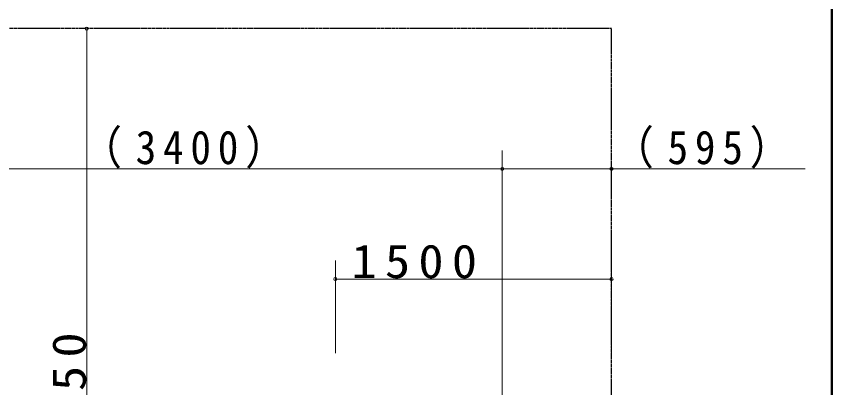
# Model space of a CAD drawing. Units: millimetres, scale not verified. Extents: x -35408 to 0, y -49934 to 13350.
# Drawn here: x -2222 to 0, y 7722 to 8734 of the extents above; entities that cross this region are included whole.
import ezdxf

# ---------------------------------------------------------------- set-up
doc = ezdxf.new("R2010")
doc.units = ezdxf.units.MM
doc.linetypes.add('USER3', pattern=[8, 3, -1, 1, -1, 1, -1])
for name, color, linetype, lineweight in [('A3図枠', 7, 'Continuous', 25), ('線', 2, 'Continuous', 25), ('補助', 2, 'Continuous', 25)]:
    doc.layers.add(name, color=color, linetype=linetype, lineweight=lineweight)
doc.styles.add('ＭＳ ゴシック', font='')
doc.styles.get('ＭＳ ゴシック').set_extended_font_data('MS Gothic')

# ---------------------------------------------------------------- blocks, each defined once
blk = doc.blocks.new('dimension_origin')
at = {"color": 0, "linetype": 'Continuous', "lineweight": -2}
blk.add_circle((0, 0), 1.25, dxfattribs=at)

msp = doc.modelspace()

# ---------------------------------------------------------------- linework, layer by layer
at = {"layer": 'A3図枠', "lineweight": 50}
msp.add_line((0, 0), (0, 13350), dxfattribs=at)
at = {"layer": '線', "linetype": 'USER3'}
msp.add_lwpolyline([(-2895, 4750), (-600, 4750), (-600, 8700), (-2895, 8700)], close=True, dxfattribs=at)
at = {"layer": '補助', "lineweight": 13}
for p, q in [((-2030, 6725), (-2030, 8700)), ((-897.5, 7525), (-897.5, 8367.725)), ((-897.5, 7525), (-897.5, 8367.725)), ((-2597.5, 8317.725), (-897.5, 8317.725)), ((-897.5, 8317.725), (-72.619, 8317.725)), ((-1352.5, 7815.225), (-1352.5, 8067.725)), ((-600, 7815.225), (-600, 8067.725)), ((-1352.5, 8017.725), (-600, 8017.725))]:
    msp.add_line(p, q, dxfattribs=at)

# ---------------------------------------------------------------- block references
at = {"layer": '補助', "lineweight": 13, "xscale": 3.33, "yscale": 3.33}
for p, rotation in [((-2030, 8700), 270), ((-897.5, 8317.725), 180), ((-600, 8317.725), 180), ((-600, 8017.725), 180)]:
    msp.add_blockref('dimension_origin', p, dxfattribs=dict(at, rotation=rotation))
for p in [(-897.5, 8317.725), (-1352.5, 8017.725)]:
    msp.add_blockref('dimension_origin', p, dxfattribs=at)

# ---------------------------------------------------------------- texts
at = {"layer": '補助', "char_height": 91.64, "attachment_point": 8, "style": 'ＭＳ ゴシック'}
for s, insert in [('\\T1.33;\\W0.9;（3400）', (-1747.5, 8318.725)), ('\\T1.33;\\W0.9;（595）', (-335.476, 8318.725)), ('\\T1.33;\\W1.1;1500', (-1126.25, 8018.725))]:
    msp.add_mtext(s, dxfattribs=dict(at, insert=insert))
at = {"layer": '補助', "insert": (-2031, 7712.5), "char_height": 91.64, "attachment_point": 8, "rotation": 90, "style": 'ＭＳ ゴシック'}
msp.add_mtext('\\T1.33;\\W1.1;3950', dxfattribs=at)

doc.saveas('drawing.dxf')
